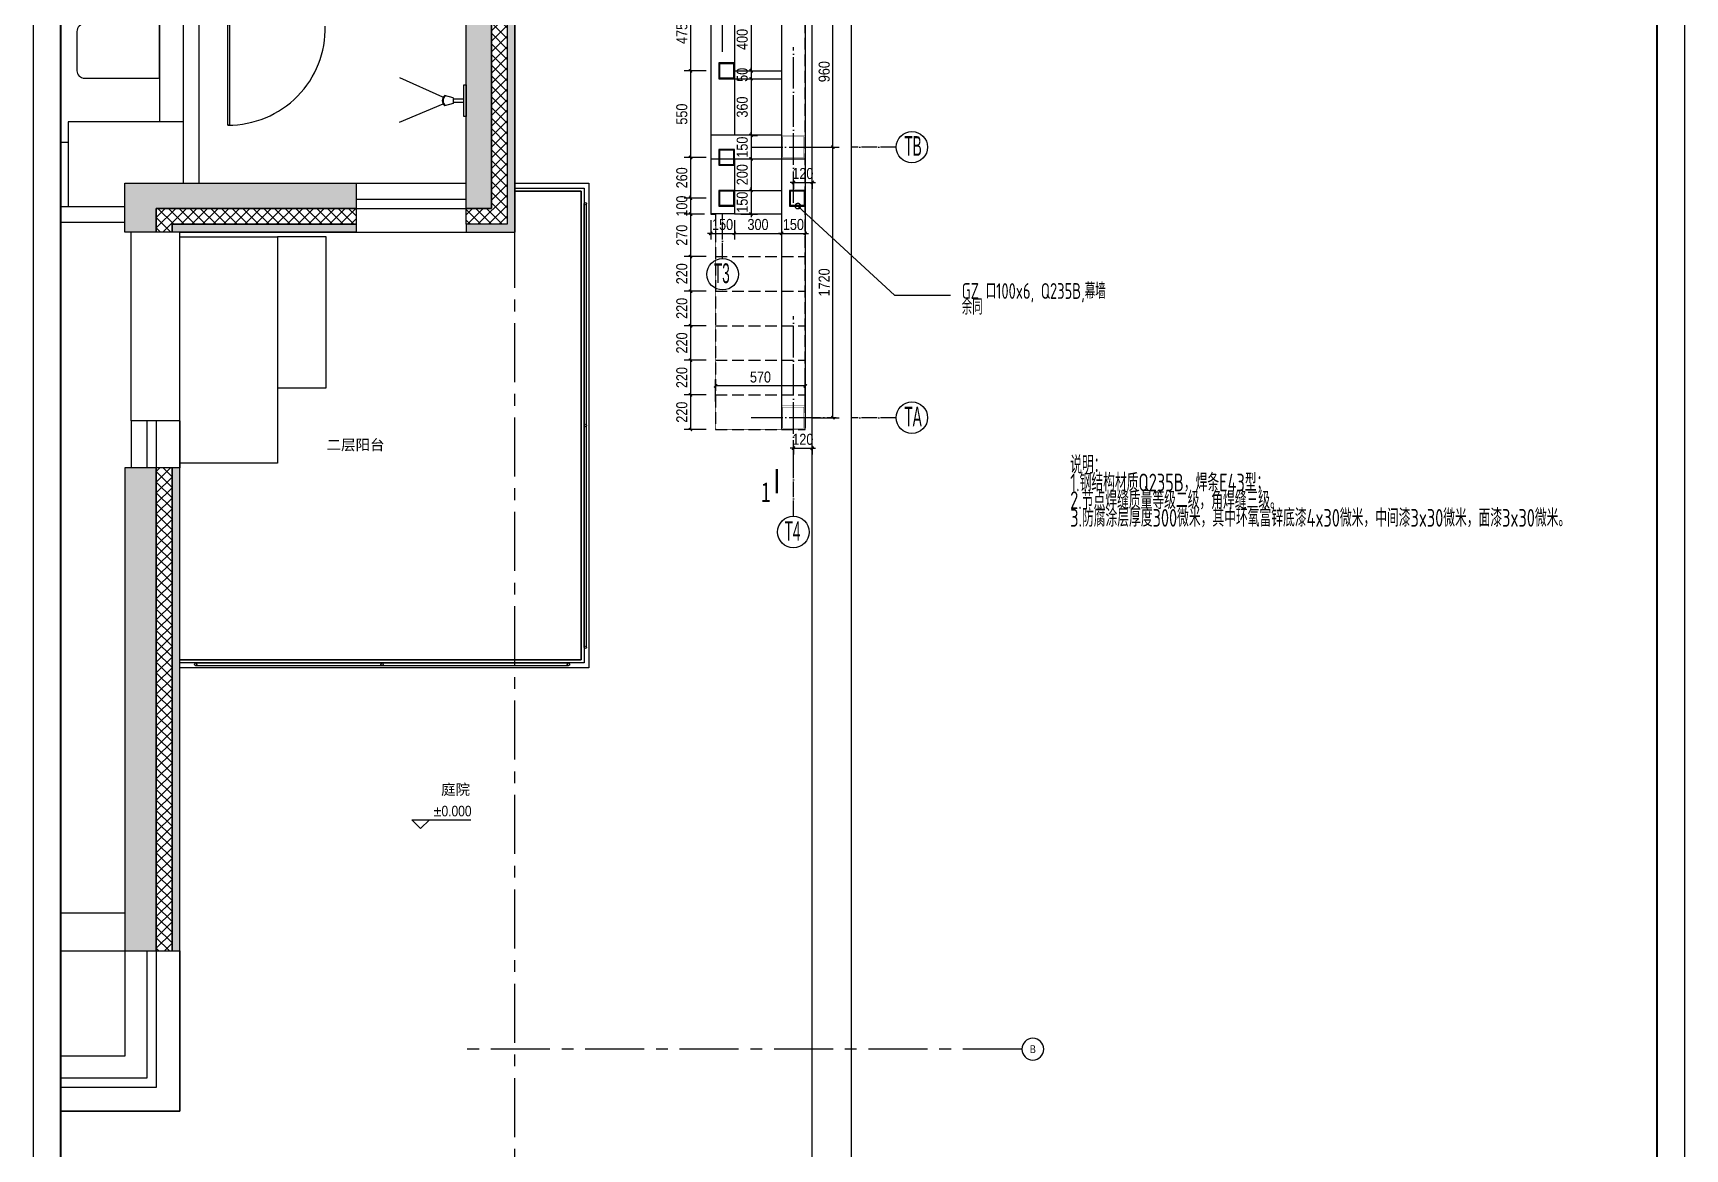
# Model space of a CAD drawing. Extents: x -40040 to 35635, y -182662 to -38118.
# Drawn here: x -8997 to 1504, y -125862 to -118766 of the extents above; entities that cross this region are included whole.
import ezdxf
from ezdxf.enums import TextEntityAlignment as Align

# ---------------------------------------------------------------- set-up
doc = ezdxf.new("R2010")
doc.units = 0
doc.header["$LTSCALE"] = 1000
doc.header["$MEASUREMENT"] = 0
for name, pattern in [('CENTER', [2, 1.25, -0.25, 0.25, -0.25]), ('DASH', [0.35, 0.25, -0.1]), ('DOTE', [2.42, 2, -0.2, 0.02, -0.2])]:
    doc.linetypes.add(name, pattern=pattern)
doc.layers.add('_0', color=7, linetype='Continuous', lineweight=25)
for name, color, linetype in [('A', 163, 'CENTER'), ('A-ANNO-NOTE', 4, 'Continuous'), ('A-FLOR-STRS', 54, 'Continuous'), ('A-FURN-PATT-251', 251, 'Continuous'), ('A-SECT-005', 5, 'Continuous'), ('A-WALL-FULL', 5, 'Continuous'), ('AXIS', 3, 'Continuous'), ('CABR-TK', 4, 'Continuous'), ('GL', 131, 'Continuous'), ('JC', 7, 'Continuous'), ('S-GRID-IDEN', 4, 'Continuous'), ('核对', 2, 'Continuous')]:
    doc.layers.add(name, color=color, linetype=linetype)
doc.layers.add('A-ANNO-NPLT', color=250, linetype='Continuous', plot=False)
doc.styles.add('DIM', font='ARIALN.TTF')
doc.styles.add('DIM_T3', font='ARIALN.TTF')
doc.styles.add('EN', font='ARIALN.TTF')
doc.styles.add('EN1', font='ARIALN.TTF')
doc.styles.get("Standard").update_dxf_attribs({"font": 'tssdengs.shx', "width": 0.7, "bigfont": 'tssdchn.shx'})
doc.styles.add('黑体', font='', dxfattribs={"width": 0.7})
doc.styles.get('黑体').set_extended_font_data('SimHei')
doc.dimstyles.new('_TCH_ARCH&&20', dxfattribs={"dimtxt": 70, "dimasz": 20, "dimexe": 40, "dimexo": 40, "dimgap": 20, "dimtad": 1, "dimdec": 0, "dimzin": 0, "dimdsep": 46, "dimtxsty": 'DIM_T3', "dimblk": 'ARCHTICK', "dimcen": 0.09, "dimclrd": 6, "dimclre": 6, "dimclrt": 6, "dimazin": 2, "dimtfac": 1, "dimtdec": 0, "dimtix": 1, "dimtmove": 2, "dimatfit": 3, "dimfxl": 100, "dimfxlon": 1, "dimtolj": 1, "dimtzin": 0, "dimarcsym": 0})
pattern_1 = [(135, (679382.045, -481348.93), (-33.6759605, -33.6759605), []), (225, (679382.045, -481348.93), (33.6759605, -33.6759605), [])]

# ---------------------------------------------------------------- blocks, each defined once
blk = doc.blocks.new('DFGHFGH')
at = {"layer": 'A-ANNO-NOTE'}
blk.add_line((367305, -290441), (368431, -290441), dxfattribs=at)
blk.add_lwpolyline([(367305, -290441), (367471, -290607), (367638, -290441)], dxfattribs=at)
at = {"layer": 'A-ANNO-NOTE', "style": 'EN'}
blk.add_attdef('±0.000', (367716, -290376), '', height=200, dxfattribs=at)
blk = doc.blocks.new('alsidufhasdf')
at = {"layer": 'A-ANNO-NOTE', "const_width": 12.5, "flags": 128}
blk.add_lwpolyline([(-69971, -65800), (-69971, -51475), (-80016, -51475), (-80016, -65800)], close=True, dxfattribs=at)
at = {"layer": 'A-ANNO-NPLT'}
blk.add_lwpolyline([(-69796, -66000), (-69796, -51300), (-80191, -51300), (-80191, -66000)], close=True, dxfattribs=at)
blk = doc.blocks.new('askudiyfgaskdfygasdfafd')
at = {"layer": 'A-SECT-005', "color": 3, "linetype": 'DASH', "ltscale": 0.3}
for p, q in [((15417, -102827), (15417, -98387)), ((14817, -99947), (14817, -101457)), ((14817, -101457), (14847, -101457)), ((14847, -101457), (14847, -102827)), ((14847, -101727), (15417, -101727)), ((14847, -101947), (15417, -101947)), ((14847, -102167), (15417, -102167)), ((14847, -102387), (15417, -102387)), ((14847, -102607), (15417, -102607)), ((14847, -102827), (15417, -102827))]:
    blk.add_line(p, q, dxfattribs=at)
blk = doc.blocks.new('basesisi')
at = {"layer": 'A-FURN-PATT-251'}
h = blk.add_hatch(color=256, dxfattribs=at)
h.dxf.hatch_style = 1
h.paths.add_polyline_path([(28093, -83047), (27933, -83047), (27933, -78867), (28093, -78867)])
h = blk.add_hatch(color=256, dxfattribs=at)
h.dxf.hatch_style = 1
h.paths.add_polyline_path([(28193, -83147), (27933, -83147), (27933, -83197), (28243, -83197), (28243, -78867), (28193, -78867)])
h = blk.add_hatch(dxfattribs=at)
h.set_pattern_fill('ANSI37', color=256, scale=30, angle=90)
h.set_pattern_definition(pattern_1)
h.paths.add_polyline_path([(28093, -78867), (28193, -78867), (28193, -83147), (27933, -83147), (27933, -83047), (28093, -83047)])
h = blk.add_hatch(color=256, dxfattribs=at)
h.dxf.hatch_style = 1
h.paths.add_polyline_path([(25963, -83197), (25763, -83197), (25763, -82887), (27233, -82887), (27233, -83047), (25963, -83047)])
h = blk.add_hatch(dxfattribs=at)
h.set_pattern_fill('ANSI37', color=256, scale=30, angle=90)
h.set_pattern_definition(pattern_1)
h.paths.add_polyline_path([(27233, -83047), (27233, -83147), (26063, -83147), (26063, -83197), (25963, -83197), (25963, -83047)])
h = blk.add_hatch(color=256, dxfattribs=at)
h.dxf.hatch_style = 1
h.paths.add_polyline_path([(26063, -83147), (27233, -83147), (27233, -83197), (26063, -83197)])
h = blk.add_hatch(color=256, dxfattribs=at)
h.dxf.hatch_style = 1
h.paths.add_polyline_path([(25963, -87767), (25963, -84697), (25763, -84697), (25763, -87767)])
h = blk.add_hatch(dxfattribs=at)
h.set_pattern_fill('ANSI37', color=256, scale=30, angle=90)
h.set_pattern_definition(pattern_1)
h.paths.add_polyline_path([(25963, -87767), (26063, -87767), (26063, -84697), (25963, -84697)])
h = blk.add_hatch(color=256, dxfattribs=at)
h.dxf.hatch_style = 1
h.paths.add_polyline_path([(26063, -87767), (26113, -87767), (26113, -84697), (26063, -84697)])
for p, q in [((26133, -81447), (26133, -82887)), ((26233, -81447), (26233, -82887)), ((25983, -81587), (25983, -82497)), ((27784, -82340), (27511, -82217)), ((27918, -82462), (27918, -82262)), ((27918, -82262), (27933, -82262)), ((27933, -82262), (27933, -82462)), ((27784, -82383), (27506, -82501)), ((27850, -82344), (27796, -82329)), ((27850, -82379), (27796, -82394)), ((27850, -82344), (27850, -82379)), ((27918, -82352), (27850, -82352)), ((27918, -82373), (27850, -82373)), ((26133, -82497), (25403, -82497)), ((25403, -82497), (25403, -83037)), ((27933, -82462), (27918, -82462)), ((25403, -82627), (25356, -82627)), ((27233, -82887), (27933, -82887)), ((25763, -83037), (25356, -83037)), ((27233, -82987), (27933, -82987)), ((27233, -83047), (27933, -83047)), ((25763, -83137), (25356, -83137)), ((25803, -84397), (25803, -83197)), ((26113, -84397), (26113, -83197)), ((26113, -83227), (26733, -83227)), ((26733, -83227), (26733, -84667)), ((27043, -83227), (26733, -83227)), ((26733, -83227), (26733, -83237)), ((27043, -84187), (27043, -83227)), ((27233, -83197), (27933, -83197)), ((26733, -84187), (27043, -84187)), ((26113, -84397), (25803, -84397)), ((25803, -84397), (25803, -84697)), ((25903, -84397), (25903, -84697)), ((25963, -84397), (25963, -84697)), ((26113, -84397), (26113, -84697)), ((26733, -84667), (26113, -84667)), ((25356, -87767), (25763, -87767))]:
    blk.add_line(p, q, dxfattribs=at)
for points in [[(28093, -78867), (28193, -78867), (28193, -83147), (27933, -83147), (27933, -83047), (28093, -83047)], [(28093, -83047), (27933, -83047), (27933, -78867), (28093, -78867)], [(26428, -82517), (26418, -82517), (26418, -81877), (26428, -81877)], [(26063, -83147), (27233, -83147), (27233, -83197), (26063, -83197)], [(25963, -87767), (25963, -84697), (25763, -84697), (25763, -87767)], [(25963, -87767), (26063, -87767), (26063, -84697), (25963, -84697)], [(26063, -87767), (26113, -87767), (26113, -84697), (26063, -84697)]]:
    blk.add_lwpolyline(points, close=True, dxfattribs=at)
for points in [[(28193, -83147), (27933, -83147), (27933, -83197), (28243, -83197), (28243, -78867), (28193, -78867), (28193, -83147)], [(25963, -83197), (25763, -83197), (25763, -82887), (27233, -82887), (27233, -83047), (25963, -83047), (25963, -83197)], [(28243, -82887), (28713, -82887), (28713, -85967), (26113, -85967)], [(28243, -82937), (28663, -82937), (28663, -85917), (26113, -85917)], [(27233, -83047), (27233, -83147), (26063, -83147), (26063, -83197), (25963, -83197), (25963, -83047), (27233, -83047)], [(25763, -87527), (25356, -87527)], [(25763, -87767), (25763, -88437), (25356, -88437)], [(26113, -87767), (26113, -88787), (25356, -88787)], [(25963, -87767), (25963, -88637), (25356, -88637)], [(25903, -87767), (25903, -88577), (25356, -88577)]]:
    blk.add_lwpolyline(points, dxfattribs=at)
blk.add_lwpolyline([(25459, -81922), (25459, -82171, 0.414214), (25507, -82219), (25974, -82219, 0.414214), (25983, -82209), (25983, -81883, 0.414214), (25974, -81874), (25507, -81874, 0.414214)], format="xyb", close=True, dxfattribs=at)
for centre, radius, start, end in [((26423, -81903), 614, 269.5337, 1.4578), ((27823, -82362), 42, 128.8688, 231.1312), ((27823, -82362), 37, 128.8688, 231.1312)]:
    blk.add_arc(centre, radius, start, end, dxfattribs=at)
blk = doc.blocks.new('_ArchTick')
at = {"color": 0, "linetype": 'ByBlock', "const_width": 0.4}
blk.add_lwpolyline([(-0.5, -0.5), (0.5, 0.5)], dxfattribs=at)
blk = doc.blocks.new('*D1068')
at = {"layer": 'Defpoints', "color": 0, "transparency": 16777216}
for p in [(15462, -119492), (15593, -119492), (15418, -121212)]:
    blk.add_point(p, dxfattribs=at)
at = {"layer": 'GL', "color": 6, "lineweight": -2, "transparency": 16777216}
for p, q in [((15502, -119492), (15633, -119492)), ((15593, -121212), (15593, -119492)), ((15458, -121212), (15633, -121212))]:
    blk.add_line(p, q, dxfattribs=at)
at = {"layer": 'GL', "color": 6, "lineweight": -2, "transparency": 16777216, "xscale": 20, "yscale": 20, "zscale": 20}
for p, rotation in [((15593, -119492), 90), ((15593, -121212), 270)]:
    blk.add_blockref('_ArchTick', p, dxfattribs=dict(at, rotation=rotation))
at = {"layer": 'GL', "color": 6, "transparency": 16777216, "insert": (15538, -120352), "char_height": 70, "attachment_point": 5, "rotation": 90, "style": 'DIM_T3'}
blk.add_mtext('\\A1;1720', dxfattribs=at)
blk = doc.blocks.new('*D1085')
at = {"layer": 'Defpoints', "color": 0, "transparency": 16777216}
for p in [(15462, -118532), (15593, -118532), (15417, -119492)]:
    blk.add_point(p, dxfattribs=at)
at = {"layer": 'GL', "color": 6, "lineweight": -2, "transparency": 16777216}
for p, q in [((15502, -118532), (15633, -118532)), ((15593, -119492), (15593, -118532)), ((15457, -119492), (15633, -119492))]:
    blk.add_line(p, q, dxfattribs=at)
at = {"layer": 'GL', "color": 6, "lineweight": -2, "transparency": 16777216, "xscale": 20, "yscale": 20, "zscale": 20}
for p, rotation in [((15593, -118532), 90), ((15593, -119492), 270)]:
    blk.add_blockref('_ArchTick', p, dxfattribs=dict(at, rotation=rotation))
at = {"layer": 'GL', "color": 6, "transparency": 16777216, "insert": (15538, -119012), "char_height": 70, "attachment_point": 5, "rotation": 90, "style": 'DIM_T3'}
blk.add_mtext('\\A1;960', dxfattribs=at)
blk = doc.blocks.new('*D1074')
at = {"layer": 'Defpoints', "color": 0, "transparency": 16777216}
for p in [(15342, -121352), (15462, -121352), (15462, -121406)]:
    blk.add_point(p, dxfattribs=at)
at = {"layer": 'GL', "color": 6, "lineweight": -2, "transparency": 16777216}
for p, q in [((15342, -121392), (15342, -121446)), ((15462, -121392), (15462, -121446)), ((15342, -121406), (15322, -121406)), ((15342, -121406), (15462, -121406)), ((15462, -121406), (15482, -121406))]:
    blk.add_line(p, q, dxfattribs=at)
at = {"layer": 'GL', "color": 6, "lineweight": -2, "transparency": 16777216, "xscale": 20, "yscale": 20, "zscale": 20}
blk.add_blockref('_ArchTick', (15342, -121406), dxfattribs=at)
at = {"layer": 'GL', "color": 6, "lineweight": -2, "transparency": 16777216, "xscale": 20, "yscale": 20, "zscale": 20, "rotation": 180}
blk.add_blockref('_ArchTick', (15462, -121406), dxfattribs=at)
at = {"layer": 'GL', "color": 6, "transparency": 16777216, "insert": (15402, -121350), "char_height": 70, "attachment_point": 5, "style": 'DIM_T3'}
blk.add_mtext('\\A1;120', dxfattribs=at)
blk = doc.blocks.new('*D1075')
at = {"layer": 'Defpoints', "color": 0, "transparency": 16777216}
for p in [(15342, -119676), (15462, -119676), (15462, -119716)]:
    blk.add_point(p, dxfattribs=at)
at = {"layer": 'GL', "color": 6, "lineweight": -2, "transparency": 16777216}
for p, q in [((15342, -119716), (15322, -119716)), ((15342, -119716), (15342, -119756)), ((15342, -119716), (15462, -119716)), ((15462, -119716), (15462, -119756)), ((15462, -119716), (15482, -119716))]:
    blk.add_line(p, q, dxfattribs=at)
at = {"layer": 'GL', "color": 6, "lineweight": -2, "transparency": 16777216, "xscale": 20, "yscale": 20, "zscale": 20}
blk.add_blockref('_ArchTick', (15342, -119716), dxfattribs=at)
at = {"layer": 'GL', "color": 6, "lineweight": -2, "transparency": 16777216, "xscale": 20, "yscale": 20, "zscale": 20, "rotation": 180}
blk.add_blockref('_ArchTick', (15462, -119716), dxfattribs=at)
at = {"layer": 'GL', "color": 6, "transparency": 16777216, "insert": (15402, -119660), "char_height": 70, "attachment_point": 5, "style": 'DIM_T3'}
blk.add_mtext('\\A1;120', dxfattribs=at)
blk = doc.blocks.new('*D1088')
at = {"layer": 'Defpoints', "color": 0, "transparency": 16777216}
for p in [(14817, -119917), (14967, -119917), (14967, -120040)]:
    blk.add_point(p, dxfattribs=at)
at = {"layer": 'GL', "color": 6, "lineweight": -2, "transparency": 16777216}
for p, q in [((14817, -119957), (14817, -120080)), ((14967, -119957), (14967, -120080)), ((14817, -120040), (14797, -120040)), ((14817, -120040), (14967, -120040)), ((14967, -120040), (14987, -120040))]:
    blk.add_line(p, q, dxfattribs=at)
at = {"layer": 'GL', "color": 6, "lineweight": -2, "transparency": 16777216, "xscale": 20, "yscale": 20, "zscale": 20}
blk.add_blockref('_ArchTick', (14817, -120040), dxfattribs=at)
at = {"layer": 'GL', "color": 6, "lineweight": -2, "transparency": 16777216, "xscale": 20, "yscale": 20, "zscale": 20, "rotation": 180}
blk.add_blockref('_ArchTick', (14967, -120040), dxfattribs=at)
at = {"layer": 'GL', "color": 6, "transparency": 16777216, "insert": (14892, -119984), "char_height": 70, "attachment_point": 5, "style": 'DIM_T3'}
blk.add_mtext('\\A1;150', dxfattribs=at)
blk = doc.blocks.new('*D1089')
at = {"layer": 'Defpoints', "color": 0, "transparency": 16777216}
for p in [(14967, -119917), (15267, -119917), (15267, -120040)]:
    blk.add_point(p, dxfattribs=at)
at = {"layer": 'GL', "color": 6, "lineweight": -2, "transparency": 16777216}
for p, q in [((14967, -119957), (14967, -120080)), ((15267, -119957), (15267, -120080)), ((14967, -120040), (15267, -120040))]:
    blk.add_line(p, q, dxfattribs=at)
at = {"layer": 'GL', "color": 6, "lineweight": -2, "transparency": 16777216, "xscale": 20, "yscale": 20, "zscale": 20, "rotation": 180}
blk.add_blockref('_ArchTick', (14967, -120040), dxfattribs=at)
at = {"layer": 'GL', "color": 6, "lineweight": -2, "transparency": 16777216, "xscale": 20, "yscale": 20, "zscale": 20}
blk.add_blockref('_ArchTick', (15267, -120040), dxfattribs=at)
at = {"layer": 'GL', "color": 6, "transparency": 16777216, "insert": (15117, -119984), "char_height": 70, "attachment_point": 5, "style": 'DIM_T3'}
blk.add_mtext('\\A1;300', dxfattribs=at)
blk = doc.blocks.new('*D1084')
at = {"layer": 'Defpoints', "color": 0, "transparency": 16777216}
for p in [(15267, -119917), (15417, -119917), (15417, -120040)]:
    blk.add_point(p, dxfattribs=at)
at = {"layer": 'GL', "color": 6, "lineweight": -2, "transparency": 16777216}
for p, q in [((15267, -119957), (15267, -120080)), ((15417, -119957), (15417, -120080)), ((15267, -120040), (15247, -120040)), ((15267, -120040), (15417, -120040)), ((15417, -120040), (15437, -120040))]:
    blk.add_line(p, q, dxfattribs=at)
at = {"layer": 'GL', "color": 6, "lineweight": -2, "transparency": 16777216, "xscale": 20, "yscale": 20, "zscale": 20}
blk.add_blockref('_ArchTick', (15267, -120040), dxfattribs=at)
at = {"layer": 'GL', "color": 6, "lineweight": -2, "transparency": 16777216, "xscale": 20, "yscale": 20, "zscale": 20, "rotation": 180}
blk.add_blockref('_ArchTick', (15417, -120040), dxfattribs=at)
at = {"layer": 'GL', "color": 6, "transparency": 16777216, "insert": (15342, -119984), "char_height": 70, "attachment_point": 5, "style": 'DIM_T3'}
blk.add_mtext('\\A1;150', dxfattribs=at)
blk = doc.blocks.new('*D1106')
at = {"layer": 'Defpoints', "color": 0, "transparency": 16777216}
for p in [(15003, -118607), (15014, -119007), (15073, -119007)]:
    blk.add_point(p, dxfattribs=at)
at = {"layer": 'GL', "color": 6, "lineweight": -2, "transparency": 16777216}
for p, q in [((15043, -118607), (15113, -118607)), ((15073, -118607), (15073, -119007)), ((15054, -119007), (15113, -119007))]:
    blk.add_line(p, q, dxfattribs=at)
at = {"layer": 'GL', "color": 6, "lineweight": -2, "transparency": 16777216, "xscale": 20, "yscale": 20, "zscale": 20}
for p, rotation in [((15073, -118607), 90), ((15073, -119007), 270)]:
    blk.add_blockref('_ArchTick', p, dxfattribs=dict(at, rotation=rotation))
at = {"layer": 'GL', "color": 6, "transparency": 16777216, "insert": (15017, -118807), "char_height": 70, "attachment_point": 5, "rotation": 90, "style": 'DIM_T3'}
blk.add_mtext('\\A1;400', dxfattribs=at)
blk = doc.blocks.new('*D1107')
at = {"layer": 'Defpoints', "color": 0, "transparency": 16777216}
for p in [(14993, -119057), (15014, -119007), (15073, -119057)]:
    blk.add_point(p, dxfattribs=at)
at = {"layer": 'GL', "color": 6, "lineweight": -2, "transparency": 16777216}
for p, q in [((15033, -119057), (15113, -119057)), ((15054, -119007), (15113, -119007)), ((15073, -119007), (15073, -118987)), ((15073, -119007), (15073, -119057)), ((15073, -119057), (15073, -119077))]:
    blk.add_line(p, q, dxfattribs=at)
at = {"layer": 'GL', "color": 6, "lineweight": -2, "transparency": 16777216, "xscale": 20, "yscale": 20, "zscale": 20}
for p, rotation in [((15073, -119007), 270), ((15073, -119057), 90)]:
    blk.add_blockref('_ArchTick', p, dxfattribs=dict(at, rotation=rotation))
at = {"layer": 'GL', "color": 6, "transparency": 16777216, "insert": (15017, -119032), "char_height": 70, "attachment_point": 5, "rotation": 90, "style": 'DIM_T3'}
blk.add_mtext('\\A1;50', dxfattribs=at)
blk = doc.blocks.new('*D1108')
at = {"layer": 'Defpoints', "color": 0, "transparency": 16777216}
for p in [(14993, -119057), (15042, -119417), (15073, -119417)]:
    blk.add_point(p, dxfattribs=at)
at = {"layer": 'GL', "color": 6, "lineweight": -2, "transparency": 16777216}
for p, q in [((15033, -119057), (15113, -119057)), ((15073, -119057), (15073, -119417)), ((15082, -119417), (15113, -119417))]:
    blk.add_line(p, q, dxfattribs=at)
at = {"layer": 'GL', "color": 6, "lineweight": -2, "transparency": 16777216, "xscale": 20, "yscale": 20, "zscale": 20}
for p, rotation in [((15073, -119057), 90), ((15073, -119417), 270)]:
    blk.add_blockref('_ArchTick', p, dxfattribs=dict(at, rotation=rotation))
at = {"layer": 'GL', "color": 6, "transparency": 16777216, "insert": (15017, -119237), "char_height": 70, "attachment_point": 5, "rotation": 90, "style": 'DIM_T3'}
blk.add_mtext('\\A1;360', dxfattribs=at)
blk = doc.blocks.new('*D1109')
at = {"layer": 'Defpoints', "color": 0, "transparency": 16777216}
for p in [(15042, -119417), (14967, -119567), (15073, -119567)]:
    blk.add_point(p, dxfattribs=at)
at = {"layer": 'GL', "color": 6, "lineweight": -2, "transparency": 16777216}
for p, q in [((15073, -119417), (15073, -119397)), ((15073, -119417), (15073, -119567)), ((15082, -119417), (15113, -119417)), ((15007, -119567), (15113, -119567)), ((15073, -119567), (15073, -119587))]:
    blk.add_line(p, q, dxfattribs=at)
at = {"layer": 'GL', "color": 6, "lineweight": -2, "transparency": 16777216, "xscale": 20, "yscale": 20, "zscale": 20}
for p, rotation in [((15073, -119417), 270), ((15073, -119567), 90)]:
    blk.add_blockref('_ArchTick', p, dxfattribs=dict(at, rotation=rotation))
at = {"layer": 'GL', "color": 6, "transparency": 16777216, "insert": (15017, -119492), "char_height": 70, "attachment_point": 5, "rotation": 90, "style": 'DIM_T3'}
blk.add_mtext('\\A1;150', dxfattribs=at)
blk = doc.blocks.new('*D1110')
at = {"layer": 'Defpoints', "color": 0, "transparency": 16777216}
for p in [(14967, -119567), (14967, -119767), (15073, -119767)]:
    blk.add_point(p, dxfattribs=at)
at = {"layer": 'GL', "color": 6, "lineweight": -2, "transparency": 16777216}
for p, q in [((15007, -119567), (15113, -119567)), ((15073, -119567), (15073, -119767)), ((15007, -119767), (15113, -119767))]:
    blk.add_line(p, q, dxfattribs=at)
at = {"layer": 'GL', "color": 6, "lineweight": -2, "transparency": 16777216, "xscale": 20, "yscale": 20, "zscale": 20}
for p, rotation in [((15073, -119567), 90), ((15073, -119767), 270)]:
    blk.add_blockref('_ArchTick', p, dxfattribs=dict(at, rotation=rotation))
at = {"layer": 'GL', "color": 6, "transparency": 16777216, "insert": (15017, -119667), "char_height": 70, "attachment_point": 5, "rotation": 90, "style": 'DIM_T3'}
blk.add_mtext('\\A1;200', dxfattribs=at)
blk = doc.blocks.new('*D1111')
at = {"layer": 'Defpoints', "color": 0, "transparency": 16777216}
for p in [(14967, -119767), (14967, -119917), (15073, -119917)]:
    blk.add_point(p, dxfattribs=at)
at = {"layer": 'GL', "color": 6, "lineweight": -2, "transparency": 16777216}
for p, q in [((15007, -119767), (15113, -119767)), ((15073, -119767), (15073, -119747)), ((15073, -119767), (15073, -119917)), ((15007, -119917), (15113, -119917)), ((15073, -119917), (15073, -119937))]:
    blk.add_line(p, q, dxfattribs=at)
at = {"layer": 'GL', "color": 6, "lineweight": -2, "transparency": 16777216, "xscale": 20, "yscale": 20, "zscale": 20}
for p, rotation in [((15073, -119767), 270), ((15073, -119917), 90)]:
    blk.add_blockref('_ArchTick', p, dxfattribs=dict(at, rotation=rotation))
at = {"layer": 'GL', "color": 6, "transparency": 16777216, "insert": (15017, -119842), "char_height": 70, "attachment_point": 5, "rotation": 90, "style": 'DIM_T3'}
blk.add_mtext('\\A1;150', dxfattribs=at)
blk = doc.blocks.new('*D1062')
at = {"layer": 'A-FURN-PATT-251', "color": 6, "lineweight": -2, "transparency": 16777216}
for p, q in [((14777, -119917), (14648, -119917)), ((14688, -119917), (14688, -120187)), ((14788, -120187), (14648, -120187))]:
    blk.add_line(p, q, dxfattribs=at)
at = {"layer": 'Defpoints', "color": 0, "transparency": 16777216}
for p in [(14817, -119917), (14688, -120187), (14847, -120187)]:
    blk.add_point(p, dxfattribs=at)
at = {"layer": 'A-FURN-PATT-251', "color": 6, "lineweight": -2, "transparency": 16777216, "xscale": 20, "yscale": 20, "zscale": 20}
for p, rotation in [((14688, -119917), 90), ((14688, -120187), 270)]:
    blk.add_blockref('_ArchTick', p, dxfattribs=dict(at, rotation=rotation))
at = {"layer": 'A-FURN-PATT-251', "color": 6, "transparency": 16777216, "insert": (14633, -120052), "char_height": 70, "attachment_point": 5, "rotation": 90, "style": 'DIM_T3'}
blk.add_mtext('\\A1;270', dxfattribs=at)
blk = doc.blocks.new('*D1063')
at = {"layer": 'A-FURN-PATT-251', "color": 6, "lineweight": -2, "transparency": 16777216}
for p, q in [((14788, -120187), (14648, -120187)), ((14688, -120187), (14688, -120407)), ((14788, -120407), (14648, -120407))]:
    blk.add_line(p, q, dxfattribs=at)
at = {"layer": 'Defpoints', "color": 0, "transparency": 16777216}
for p in [(14847, -120187), (14688, -120407), (14847, -120407)]:
    blk.add_point(p, dxfattribs=at)
at = {"layer": 'A-FURN-PATT-251', "color": 6, "lineweight": -2, "transparency": 16777216, "xscale": 20, "yscale": 20, "zscale": 20}
for p, rotation in [((14688, -120187), 90), ((14688, -120407), 270)]:
    blk.add_blockref('_ArchTick', p, dxfattribs=dict(at, rotation=rotation))
at = {"layer": 'A-FURN-PATT-251', "color": 6, "transparency": 16777216, "insert": (14633, -120297), "char_height": 70, "attachment_point": 5, "rotation": 90, "style": 'DIM_T3'}
blk.add_mtext('\\A1;220', dxfattribs=at)
blk = doc.blocks.new('*D1064')
at = {"layer": 'A-FURN-PATT-251', "color": 6, "lineweight": -2, "transparency": 16777216}
for p, q in [((14788, -120407), (14648, -120407)), ((14688, -120407), (14688, -120627)), ((14788, -120627), (14648, -120627))]:
    blk.add_line(p, q, dxfattribs=at)
at = {"layer": 'Defpoints', "color": 0, "transparency": 16777216}
for p in [(14847, -120407), (14688, -120627), (14847, -120627)]:
    blk.add_point(p, dxfattribs=at)
at = {"layer": 'A-FURN-PATT-251', "color": 6, "lineweight": -2, "transparency": 16777216, "xscale": 20, "yscale": 20, "zscale": 20}
for p, rotation in [((14688, -120407), 90), ((14688, -120627), 270)]:
    blk.add_blockref('_ArchTick', p, dxfattribs=dict(at, rotation=rotation))
at = {"layer": 'A-FURN-PATT-251', "color": 6, "transparency": 16777216, "insert": (14633, -120517), "char_height": 70, "attachment_point": 5, "rotation": 90, "style": 'DIM_T3'}
blk.add_mtext('\\A1;220', dxfattribs=at)
blk = doc.blocks.new('*D1065')
at = {"layer": 'A-FURN-PATT-251', "color": 6, "lineweight": -2, "transparency": 16777216}
for p, q in [((14788, -120627), (14648, -120627)), ((14688, -120627), (14688, -120847)), ((14788, -120847), (14648, -120847))]:
    blk.add_line(p, q, dxfattribs=at)
at = {"layer": 'Defpoints', "color": 0, "transparency": 16777216}
for p in [(14847, -120627), (14688, -120847), (14847, -120847)]:
    blk.add_point(p, dxfattribs=at)
at = {"layer": 'A-FURN-PATT-251', "color": 6, "lineweight": -2, "transparency": 16777216, "xscale": 20, "yscale": 20, "zscale": 20}
for p, rotation in [((14688, -120627), 90), ((14688, -120847), 270)]:
    blk.add_blockref('_ArchTick', p, dxfattribs=dict(at, rotation=rotation))
at = {"layer": 'A-FURN-PATT-251', "color": 6, "transparency": 16777216, "insert": (14633, -120737), "char_height": 70, "attachment_point": 5, "rotation": 90, "style": 'DIM_T3'}
blk.add_mtext('\\A1;220', dxfattribs=at)
blk = doc.blocks.new('*D1066')
at = {"layer": 'A-FURN-PATT-251', "color": 6, "lineweight": -2, "transparency": 16777216}
for p, q in [((14788, -120847), (14648, -120847)), ((14688, -120847), (14688, -121067)), ((14788, -121067), (14648, -121067))]:
    blk.add_line(p, q, dxfattribs=at)
at = {"layer": 'Defpoints', "color": 0, "transparency": 16777216}
for p in [(14847, -120847), (14688, -121067), (14847, -121067)]:
    blk.add_point(p, dxfattribs=at)
at = {"layer": 'A-FURN-PATT-251', "color": 6, "lineweight": -2, "transparency": 16777216, "xscale": 20, "yscale": 20, "zscale": 20}
for p, rotation in [((14688, -120847), 90), ((14688, -121067), 270)]:
    blk.add_blockref('_ArchTick', p, dxfattribs=dict(at, rotation=rotation))
at = {"layer": 'A-FURN-PATT-251', "color": 6, "transparency": 16777216, "insert": (14633, -120957), "char_height": 70, "attachment_point": 5, "rotation": 90, "style": 'DIM_T3'}
blk.add_mtext('\\A1;220', dxfattribs=at)
blk = doc.blocks.new('*D1067')
at = {"layer": 'A-FURN-PATT-251', "color": 6, "lineweight": -2, "transparency": 16777216}
for p, q in [((14788, -121067), (14648, -121067)), ((14688, -121067), (14688, -121287)), ((14788, -121287), (14648, -121287))]:
    blk.add_line(p, q, dxfattribs=at)
at = {"layer": 'Defpoints', "color": 0, "transparency": 16777216}
for p in [(14847, -121067), (14688, -121287), (14847, -121287)]:
    blk.add_point(p, dxfattribs=at)
at = {"layer": 'A-FURN-PATT-251', "color": 6, "lineweight": -2, "transparency": 16777216, "xscale": 20, "yscale": 20, "zscale": 20}
for p, rotation in [((14688, -121067), 90), ((14688, -121287), 270)]:
    blk.add_blockref('_ArchTick', p, dxfattribs=dict(at, rotation=rotation))
at = {"layer": 'A-FURN-PATT-251', "color": 6, "transparency": 16777216, "insert": (14633, -121177), "char_height": 70, "attachment_point": 5, "rotation": 90, "style": 'DIM_T3'}
blk.add_mtext('\\A1;220', dxfattribs=at)
blk = doc.blocks.new('*D1045')
at = {"layer": 'A-FURN-PATT-251', "color": 6, "lineweight": -2, "transparency": 16777216}
for p, q in [((14788, -119007), (14648, -119007)), ((14688, -119007), (14688, -119557)), ((14788, -119557), (14648, -119557))]:
    blk.add_line(p, q, dxfattribs=at)
at = {"layer": 'Defpoints', "color": 0, "transparency": 16777216}
for p in [(14867, -119007), (14688, -119557), (14867, -119557)]:
    blk.add_point(p, dxfattribs=at)
at = {"layer": 'A-FURN-PATT-251', "color": 6, "lineweight": -2, "transparency": 16777216, "xscale": 20, "yscale": 20, "zscale": 20}
for p, rotation in [((14688, -119007), 90), ((14688, -119557), 270)]:
    blk.add_blockref('_ArchTick', p, dxfattribs=dict(at, rotation=rotation))
at = {"layer": 'A-FURN-PATT-251', "color": 6, "transparency": 16777216, "insert": (14633, -119282), "char_height": 70, "attachment_point": 5, "rotation": 90, "style": 'DIM_T3'}
blk.add_mtext('\\A1;550', dxfattribs=at)
blk = doc.blocks.new('*D1046')
at = {"layer": 'A-FURN-PATT-251', "color": 6, "lineweight": -2, "transparency": 16777216}
for p, q in [((14788, -119557), (14648, -119557)), ((14688, -119557), (14688, -119817)), ((14788, -119817), (14648, -119817))]:
    blk.add_line(p, q, dxfattribs=at)
at = {"layer": 'Defpoints', "color": 0, "transparency": 16777216}
for p in [(14867, -119557), (14688, -119817), (14867, -119817)]:
    blk.add_point(p, dxfattribs=at)
at = {"layer": 'A-FURN-PATT-251', "color": 6, "lineweight": -2, "transparency": 16777216, "xscale": 20, "yscale": 20, "zscale": 20}
for p, rotation in [((14688, -119557), 90), ((14688, -119817), 270)]:
    blk.add_blockref('_ArchTick', p, dxfattribs=dict(at, rotation=rotation))
at = {"layer": 'A-FURN-PATT-251', "color": 6, "transparency": 16777216, "insert": (14633, -119687), "char_height": 70, "attachment_point": 5, "rotation": 90, "style": 'DIM_T3'}
blk.add_mtext('\\A1;260', dxfattribs=at)
blk = doc.blocks.new('*D1047')
at = {"layer": 'A-FURN-PATT-251', "color": 6, "lineweight": -2, "transparency": 16777216}
for p, q in [((14788, -119817), (14648, -119817)), ((14688, -119817), (14688, -119797)), ((14688, -119817), (14688, -119917)), ((14777, -119917), (14648, -119917)), ((14688, -119917), (14688, -119937))]:
    blk.add_line(p, q, dxfattribs=at)
at = {"layer": 'Defpoints', "color": 0, "transparency": 16777216}
for p in [(14867, -119817), (14688, -119917), (14817, -119917)]:
    blk.add_point(p, dxfattribs=at)
at = {"layer": 'A-FURN-PATT-251', "color": 6, "lineweight": -2, "transparency": 16777216, "xscale": 20, "yscale": 20, "zscale": 20}
for p, rotation in [((14688, -119817), 270), ((14688, -119917), 90)]:
    blk.add_blockref('_ArchTick', p, dxfattribs=dict(at, rotation=rotation))
at = {"layer": 'A-FURN-PATT-251', "color": 6, "transparency": 16777216, "insert": (14633, -119867), "char_height": 70, "attachment_point": 5, "rotation": 90, "style": 'DIM_T3'}
blk.add_mtext('\\A1;100', dxfattribs=at)
blk = doc.blocks.new('*D1050')
at = {"layer": 'A-FURN-PATT-251', "color": 6, "lineweight": -2, "transparency": 16777216}
for p, q in [((14706, -118532), (14648, -118532)), ((14688, -118532), (14688, -119007)), ((14788, -119007), (14648, -119007))]:
    blk.add_line(p, q, dxfattribs=at)
at = {"layer": 'Defpoints', "color": 0, "transparency": 16777216}
for p in [(14746, -118532), (14688, -119007), (14867, -119007)]:
    blk.add_point(p, dxfattribs=at)
at = {"layer": 'A-FURN-PATT-251', "color": 6, "lineweight": -2, "transparency": 16777216, "xscale": 20, "yscale": 20, "zscale": 20}
for p, rotation in [((14688, -118532), 90), ((14688, -119007), 270)]:
    blk.add_blockref('_ArchTick', p, dxfattribs=dict(at, rotation=rotation))
at = {"layer": 'A-FURN-PATT-251', "color": 6, "transparency": 16777216, "insert": (14633, -118769), "char_height": 70, "attachment_point": 5, "rotation": 90, "style": 'DIM_T3'}
blk.add_mtext('\\A1;475', dxfattribs=at)
blk = doc.blocks.new('TZ')
at = {"layer": 'GL', "color": 3, "linetype": 'DOTE', "ltscale": 0.05}
for p, q in [((15995, -119492), (15712, -119492)), ((14892, -120200), (14892, -119917)), ((15995, -121212), (15712, -121212)), ((15342, -121839), (15342, -121556))]:
    blk.add_line(p, q, dxfattribs=at)
at = {"layer": 'GL', "color": 3}
for centre in [(16095, -119492), (14892, -120300), (16095, -121212), (15342, -121939)]:
    blk.add_circle(centre, 100, dxfattribs=at)
at = {"layer": 'GL', "color": 3, "style": 'DIM_T3', "width": 0.6}
for s, p in [('TB', (16048, -119547)), ('T3', (14837, -120356)), ('TA', (16048, -121267)), ('T4', (15286, -121995))]:
    blk.add_text(s, height=125, dxfattribs=at).set_placement(p)
blk = doc.blocks.new('MZ100')
at = {"layer": '核对', "color": 3}
for points in [[(-40891, -80762), (-40791, -80762), (-40791, -80662), (-40891, -80662)], [(-40886, -80757), (-40796, -80757), (-40796, -80667), (-40886, -80667)]]:
    blk.add_lwpolyline(points, close=True, dxfattribs=at)
blk = doc.blocks.new('TAG-COL')
blk.add_circle((0, 0), 4)
at = {"style": 'EN1'}
blk.add_attdef('NO', text='', height=2.19, dxfattribs=at).set_placement((0.01, 0.01), align=Align.MIDDLE_CENTER)
blk = doc.blocks.new('00')
at = {"layer": 'A', "ltscale": 0.3}
for p, q in [((28518, -127586), (28518, -113481)), ((30408, -127586), (30408, -113481)), ((31740, -125227), (28195, -125227))]:
    blk.add_line(p, q, dxfattribs=at)
at = {"layer": 'S-GRID-IDEN'}
ref = blk.add_blockref('TAG-COL', (31810, -125227), dxfattribs=dict(at, xscale=-17.5, yscale=17.5, zscale=17.5, rotation=179.9287525087452))
ref.add_attrib('NO', 'B', dxfattribs={"layer": '0', "height": 50, "rotation": 359.9288, "style": 'EN1'}).set_placement((31810, -125227), align=Align.MIDDLE_CENTER)
blk = doc.blocks.new('*D323')
at = {"layer": 'Defpoints', "color": 0, "transparency": 16777216}
for p in [(-4658, -121010), (-4658, -121287), (-4088, -121287)]:
    blk.add_point(p, dxfattribs=at)
at = {"layer": '核对', "color": 6, "lineweight": -2, "transparency": 16777216}
for p, q in [((-4658, -121110), (-4658, -120970)), ((-4088, -121110), (-4088, -120970)), ((-4088, -121010), (-4658, -121010))]:
    blk.add_line(p, q, dxfattribs=at)
at = {"layer": '核对', "color": 6, "lineweight": -2, "transparency": 16777216, "xscale": 20, "yscale": 20, "zscale": 20, "rotation": 180}
blk.add_blockref('_ArchTick', (-4658, -121010), dxfattribs=at)
at = {"layer": '核对', "color": 6, "lineweight": -2, "transparency": 16777216, "xscale": 20, "yscale": 20, "zscale": 20}
blk.add_blockref('_ArchTick', (-4088, -121010), dxfattribs=at)
at = {"layer": '核对', "color": 6, "transparency": 16777216, "insert": (-4373, -120954), "char_height": 70, "attachment_point": 5, "style": 'DIM_T3'}
blk.add_mtext('\\A1;570', dxfattribs=at)
blk = doc.blocks.new('_DotSmall')
at = {"color": 0, "linetype": 'ByBlock', "const_width": 0.5}
blk.add_lwpolyline([(-0.0625, 0, 1), (0.0625, 0, 1)], format="xyb", close=True, dxfattribs=at)
blk = doc.blocks.new('GJG')
at = {"layer": 'GL'}
for p, q in [((15417.3, -116846.7), (15417.3, -121276.7)), ((14817.3, -117013.9), (14817.3, -119916.7)), ((14967.3, -116996.7), (14967.3, -119416.7)), ((15267.3, -118606.7), (15267.1, -121286.7)), ((14967.3, -119006.7), (15267.3, -119006.7)), ((14967.3, -119056.7), (15267.3, -119056.7)), ((15267.3, -119416.7), (14817.3, -119416.7)), ((14817.3, -119566.7), (15417.3, -119566.7)), ((14967.3, -119566.7), (14967.3, -119916.7)), ((14967.3, -119766.7), (15267.3, -119766.7)), ((14967.3, -119916.7), (14817.3, -119916.7)), ((14967.3, -119916.7), (15267.3, -119916.7))]:
    blk.add_line(p, q, dxfattribs=at)
at = {"layer": 'GL', "color": 3, "const_width": 2}
for points in [[(15267.3, -119416.7), (15417.3, -119416.7), (15417.3, -119566.7), (15267.3, -119566.7)], [(15275.3, -119424.7), (15409.3, -119424.7), (15409.3, -119558.7), (15275.3, -119558.7)], [(15267.1, -121136.7), (15417.1, -121136.7), (15417.1, -121286.7), (15267.1, -121286.7)], [(15275.1, -121144.7), (15409.1, -121144.7), (15409.1, -121278.7), (15275.1, -121278.7)]]:
    blk.add_lwpolyline(points, close=True, dxfattribs=at)
at = {"layer": 'A-FURN-PATT-251'}
for base, p1, p2, picture, middle in [((14688.3, -119006.7), (14745.6, -118531.7), (14867.3, -119006.7), '*D1050', (14632.7, -118769.2)), ((14688.3, -119556.7), (14867.3, -119006.7), (14867.3, -119556.7), '*D1045', (14632.6, -119281.7)), ((14688.3, -119816.7), (14867.3, -119556.7), (14867.3, -119816.7), '*D1046', (14632.6, -119686.7)), ((14688.3, -119916.7), (14867.3, -119816.7), (14817.3, -119916.7), '*D1047', (14632.6, -119866.7)), ((14688.3, -120186.7), (14817.3, -119916.7), (14847.3, -120186.7), '*D1062', (14632.6, -120051.7)), ((14688.3, -120406.7), (14847.3, -120186.7), (14847.3, -120406.7), '*D1063', (14632.6, -120296.7)), ((14688.3, -120626.7), (14847.3, -120406.7), (14847.3, -120626.7), '*D1064', (14632.6, -120516.7)), ((14688.3, -120846.7), (14847.3, -120626.7), (14847.3, -120846.7), '*D1065', (14632.6, -120736.7)), ((14688.3, -121066.7), (14847.3, -120846.7), (14847.3, -121066.7), '*D1066', (14632.6, -120956.7)), ((14688.3, -121286.7), (14847.3, -121066.7), (14847.3, -121286.7), '*D1067', (14632.6, -121176.7))]:
    dim = blk.add_linear_dim(base=base, p1=p1, p2=p2, angle=90, dimstyle='_TCH_ARCH&&20', dxfattribs=at)
    dim.commit()
    dim.dimension.update_dxf_attribs({"geometry": picture, "text_midpoint": middle})
at = {"layer": 'GL', "color": 2}
for base, p1, p2, picture, middle in [((15593.3, -118531.7), (15417.3, -119491.7), (15462.3, -118531.7), '*D1085', (15537.6, -119011.7)), ((15073.1, -119006.7), (15002.5, -118606.7), (15013.9, -119006.7), '*D1106', (15017.4, -118806.7)), ((15073.1, -119056.7), (15013.9, -119006.7), (14993.3, -119056.7), '*D1107', (15017.4, -119031.7)), ((15073.1, -119416.7), (14993.3, -119056.7), (15042.3, -119416.7), '*D1108', (15017.4, -119236.7)), ((15073.1, -119566.7), (15042.3, -119416.7), (14967.3, -119566.7), '*D1109', (15017.4, -119491.7)), ((15593.3, -119491.7), (15418.1, -121211.7), (15462.3, -119491.7), '*D1068', (15537.6, -120351.7)), ((15073.1, -119766.7), (14967.3, -119566.7), (14967.3, -119766.7), '*D1110', (15017.4, -119666.7)), ((15073.1, -119916.7), (14967.3, -119766.7), (14967.3, -119916.7), '*D1111', (15017.4, -119841.7))]:
    dim = blk.add_linear_dim(base=base, p1=p1, p2=p2, angle=90, dimstyle='_TCH_ARCH&&20', override={"dimexo": 40, "dimfxl": 1.5, "dimfxlon": 0}, dxfattribs=at)
    dim.commit()
    dim.dimension.update_dxf_attribs({"geometry": picture, "text_midpoint": middle})
for base, p1, p2, picture, middle in [((15462.3, -119715.6), (15342.3, -119676.3), (15462.3, -119676.3), '*D1075', (15402.3, -119659.8)), ((14967.3, -120040), (14817.3, -119916.7), (14967.3, -119916.7), '*D1088', (14892.3, -119984.3)), ((15267.3, -120040), (14967.3, -119916.7), (15267.3, -119916.7), '*D1089', (15117.3, -119984.3)), ((15417.3, -120040), (15267.3, -119916.7), (15417.3, -119916.7), '*D1084', (15342.3, -119984.3)), ((15462.3, -121405.5), (15342.1, -121351.7), (15462.3, -121351.7), '*D1074', (15402.2, -121349.8))]:
    dim = blk.add_linear_dim(base=base, p1=p1, p2=p2, dimstyle='_TCH_ARCH&&20', override={"dimexo": 40, "dimfxl": 1.5, "dimfxlon": 0}, dxfattribs=at)
    dim.commit()
    dim.dimension.update_dxf_attribs({"geometry": picture, "text_midpoint": middle})

msp = doc.modelspace()

# ---------------------------------------------------------------- linework, layer by layer
at = {"layer": 'A-FLOR-STRS'}
for p, q in [((-4043.3, -127768.4), (-4043.3, -113632.9)), ((-3793.3, -127768.4), (-3793.3, -113632.9))]:
    msp.add_line(p, q, dxfattribs=at)
at = {"layer": 'A-FLOR-STRS', "color": 251}
for p, q in [((-5493.3, -122671.7), (-5493.3, -119851.7)), ((-5478.3, -122671.7), (-5478.3, -119851.7)), ((-7963.3, -122771.7), (-5593.3, -122771.7)), ((-7963.3, -122786.7), (-5593.3, -122786.7))]:
    msp.add_line(p, q, dxfattribs=at)
for points in [[(-5933.3, -119721.7), (-5463.3, -119721.7), (-5463.3, -122801.7), (-8063.3, -122801.7)], [(-5933.3, -119751.7), (-5493.3, -119751.7), (-5493.3, -122771.7), (-8063.3, -122771.7)], [(-8063.3, -122751.7), (-5513.3, -122751.7), (-5513.3, -119771.7), (-5933.3, -119771.7)]]:
    msp.add_lwpolyline(points, dxfattribs=at)
for centre in [(-5485.8, -119851.7), (-5485.8, -121261.7), (-5485.8, -122671.7), (-7963.3, -122779.2), (-6778.3, -122779.2), (-5593.3, -122779.2)]:
    msp.add_circle(centre, 7.5, dxfattribs=at)
at = {"layer": 'A-FURN-PATT-251'}
msp.add_line((-8997.1, -38120.4), (-8997.1, -182662.1), dxfattribs=at)
at = {"layer": 'A-FURN-PATT-251', "color": 0, "const_width": 5}
msp.add_lwpolyline([(-4518.3, -114116.7), (-5058.3, -114116.7), (-5058.3, -115676.7), (-5888.3, -115676.7), (-5888.3, -117647.2), (-5058.3, -117647.2), (-5058.3, -118406.7), (-4688.3, -118406.7), (-4688.3, -119916.7), (-4658.3, -119916.7), (-4658.3, -121286.7), (-4088.3, -121286.7), (-4088.3, -116846.7), (-4518.3, -116846.7)], close=True, dxfattribs=at)
at = {"layer": 'A-FURN-PATT-251', "color": 1, "const_width": 15}
msp.add_lwpolyline([(-4269.8, -121538.8), (-4269.8, -121692.6)], dxfattribs=at)
at = {"layer": 'A-WALL-FULL'}
for p, q in [((-5933.3, -120031.7), (-5933.3, -113632.9)), ((-8063.3, -120031.7), (-5933.3, -120031.7)), ((-8063.3, -125621.7), (-8063.3, -120031.7)), ((-8820.3, -125621.7), (-8063.3, -125621.7))]:
    msp.add_line(p, q, dxfattribs=at)
at = {"layer": 'AXIS', "color": 2, "linetype": 'DOTE', "ltscale": 0.1}
for p, q in [((-4613.3, -118886), (-4613.3, -117896.7)), ((-4163.3, -119846), (-4163.3, -118856.7)), ((-4433.3, -119491.7), (-3893.3, -119491.7)), ((-4163.5, -121556), (-4163.5, -120566.7)), ((-4432.5, -121211.7), (-3892.5, -121211.7))]:
    msp.add_line(p, q, dxfattribs=at)
at = {"layer": 'GL', "color": 3}
for p, q in [((-4135.1, -119866.7), (-3521.7, -120433.4)), ((-3521.7, -120433.4), (-3164.4, -120433.4))]:
    msp.add_line(p, q, dxfattribs=at)

# ---------------------------------------------------------------- block references
at = {"layer": '_0', "color": 6}
msp.add_blockref('basesisi', (-34176.7, -36834.7), dxfattribs=at)
at = {"layer": 'A-ANNO-NOTE', "xscale": 0.3333333333333334, "yscale": 0.3333333333333334, "zscale": 0.3333333333333334}
msp.add_blockref('DFGHFGH', (-129023.7, -26954.5), dxfattribs=at).add_auto_attribs({'±0.000': '±0.000'})
at = {"layer": 'CABR-TK', "xscale": 1.010204081632657, "yscale": 1.010204081632657, "zscale": 1.010204081632657}
msp.add_blockref('alsidufhasdf', (72012, -61296.7), dxfattribs=at)
at = {"layer": 'GL'}
for name in ['TZ', 'GJG']:
    msp.add_blockref(name, (-19505.6, 0), dxfattribs=at)
at = {"layer": 'GL', "color": 3, "xscale": 69.30000000000001, "yscale": 69.30000000000001, "zscale": 69.30000000000001, "rotation": 180}
msp.add_blockref('_DotSmall', (-4135.1, -119866.7), dxfattribs=at)
at = {"layer": '核对', "color": 2}
for name, p in [('00', (-34451.6, 0)), ('askudiyfgaskdfygasdfafd', (-19505.6, -18460))]:
    msp.add_blockref(name, p, dxfattribs=at)
at = {"layer": '核对'}
for p in [(36252.8, -38294.7), (36252.8, -38844.7), (36252.8, -39104.7), (36702.8, -39104.7)]:
    msp.add_blockref('MZ100', p, dxfattribs=at)

# ---------------------------------------------------------------- texts
at = {"layer": 'A-ANNO-NOTE', "char_height": 67.5, "width": 711.432, "attachment_point": 1, "style": 'DIM'}
for s, insert in [('{\\fSimSun|b0|i0|c134|p2;二层阳台}', (-7131, -121350.7)), ('{\\fSimSun|b0|i0|c134|p2;庭院}', (-6403.2, -123542.3))]:
    msp.add_mtext(s, dxfattribs=dict(at, insert=insert))
at = {"layer": 'A-FURN-PATT-251', "color": 1, "style": '黑体', "width": 0.7}
msp.add_text('1', height=125, dxfattribs=at).set_placement((-4369, -121747.4))
at = {"layer": 'GL', "color": 3, "width": 0.7}
for s, p in [('余同', (-3093.2, -120556.5)), ('GZ 口100x6, Q235B,幕墙', (-3093.2, -120456.5))]:
    msp.add_text(s, height=100, dxfattribs=at).set_placement(p)
at = {"layer": 'JC', "color": 7, "width": 0.7}
for s, p in [('说明：', (-2403.9, -121567.7)), ('1.钢结构材质Q235B，焊条E43型；', (-2403.9, -121680.2)), ('2.节点焊缝质量等级二级，角焊缝三级。', (-2403.9, -121792.7)), ('3.防腐涂层厚度300微米，其中环氧富锌底漆4x30微米，中间漆3x30微米，面漆3x30微米。', (-2403.9, -121905.2))]:
    msp.add_text(s, height=112.5, dxfattribs=at).set_placement(p)

# ---------------------------------------------------------------- dimensions: what is measured, and where the dimension line sits
at = {"layer": '核对'}
dim = msp.add_linear_dim(base=(-4658.3, -121010), p1=(-4088.3, -121286.7), p2=(-4658.3, -121286.7), dimstyle='_TCH_ARCH&&20', dxfattribs=at)
dim.commit()
dim.dimension.update_dxf_attribs({"geometry": '*D323', "text_midpoint": (-4373.3, -120954.2)})

doc.saveas('drawing.dxf')
